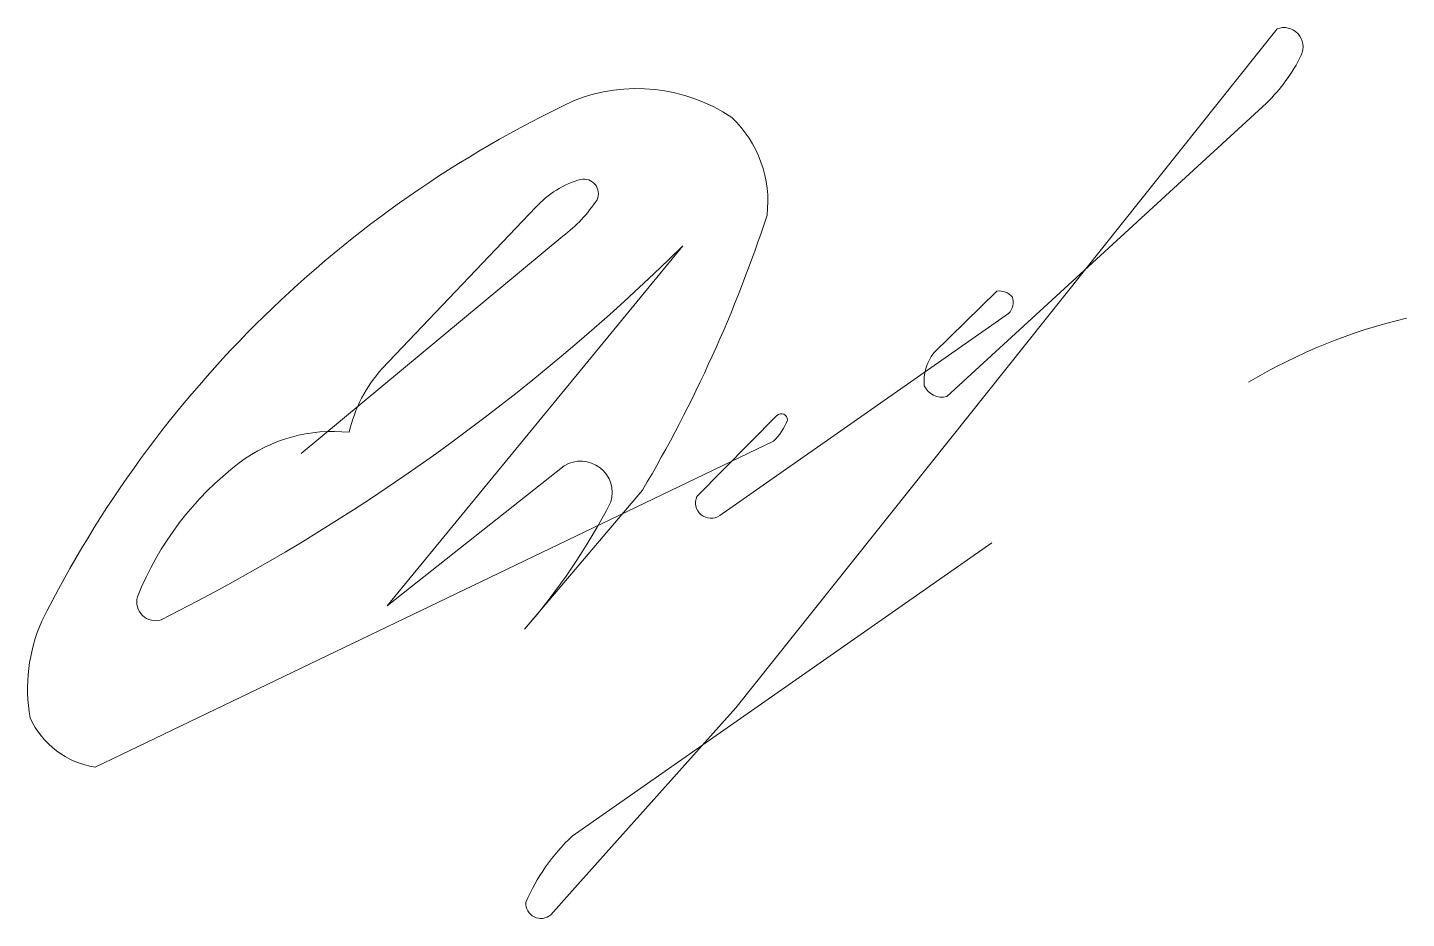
# Model space of a CAD drawing. Header units: millimetres. Extents: x 94.5 to 185.3, y 73.4 to 132.1.
import ezdxf

# ---------------------------------------------------------------- set-up
doc = ezdxf.new("R2010")
doc.units = ezdxf.units.MM
doc.layers.add('Слой1', color=170, linetype='Continuous', lineweight=15)

msp = doc.modelspace()

# ---------------------------------------------------------------- linework, layer by layer
at = {"layer": 'Слой1'}
for p, q in [((112.529, 104.03), (129.76, 118.339)), ((137.652, 117.717), (118.196, 94.007))]:
    msp.add_line(p, q, dxfattribs=at)
for points in [[(178.356, 130.263, 0.678729), (176.76, 131.996), (141.139, 87.285), (130.545, 75.425), (128.958, 73.648, -0.650975), (127.312, 74.468, -0.10309), (130.366, 78.836), (157.991, 98.157)], [(176.07, 127.112, 0.086617), (178.356, 130.263)], [(127.237, 92.469), (134.996, 101.621, 0.054232), (143.193, 119.72, 0.235619), (140.876, 126.163, 0.247893), (130.446, 127.248, 0.168015), (95.461, 93.002, 0.150126), (94.688, 86.627, 0.254049), (98.974, 83.377), (143.612, 104.841)], [(153.541, 108.491, 0.357004), (155.023, 107.782), (176.07, 127.112)], [(129.76, 118.339, 0.083413), (131.999, 120.737, 0.620345), (130.934, 122.085, 0.141712), (127.983, 120.246), (117.867, 109.631)], [(108.454, 103.419, 0.135632), (101.749, 94.593, 0.596639), (103.321, 93.083, 0.078139), (137.652, 117.717)], [(159.095, 113.244, 0.274815), (159.34, 114.329, 0.264823), (158.319, 114.723), (154.162, 110.653, 0.189659), (153.541, 108.491)], [(143.612, 104.841, 0.115389), (144.528, 106.23, 0.706941), (143.841, 106.528), (138.579, 101.204, 0.764474), (140.081, 99.947), (159.095, 113.244), (159.095, 113.244)], [(174.886, 108.734, -0.07466), (185.279, 112.95)], [(117.867, 109.631, 0.129876), (115.689, 105.429)], [(118.196, 94.007), (129.845, 103.216, -0.695965), (132.907, 100.849, -0.060748), (127.237, 92.469)]]:
    msp.add_lwpolyline(points, format="xyb", dxfattribs=at)
msp.add_arc((114.601, 95.317), 10.17, 83.86238, 127.19275, dxfattribs=at)

doc.saveas('drawing.dxf')
